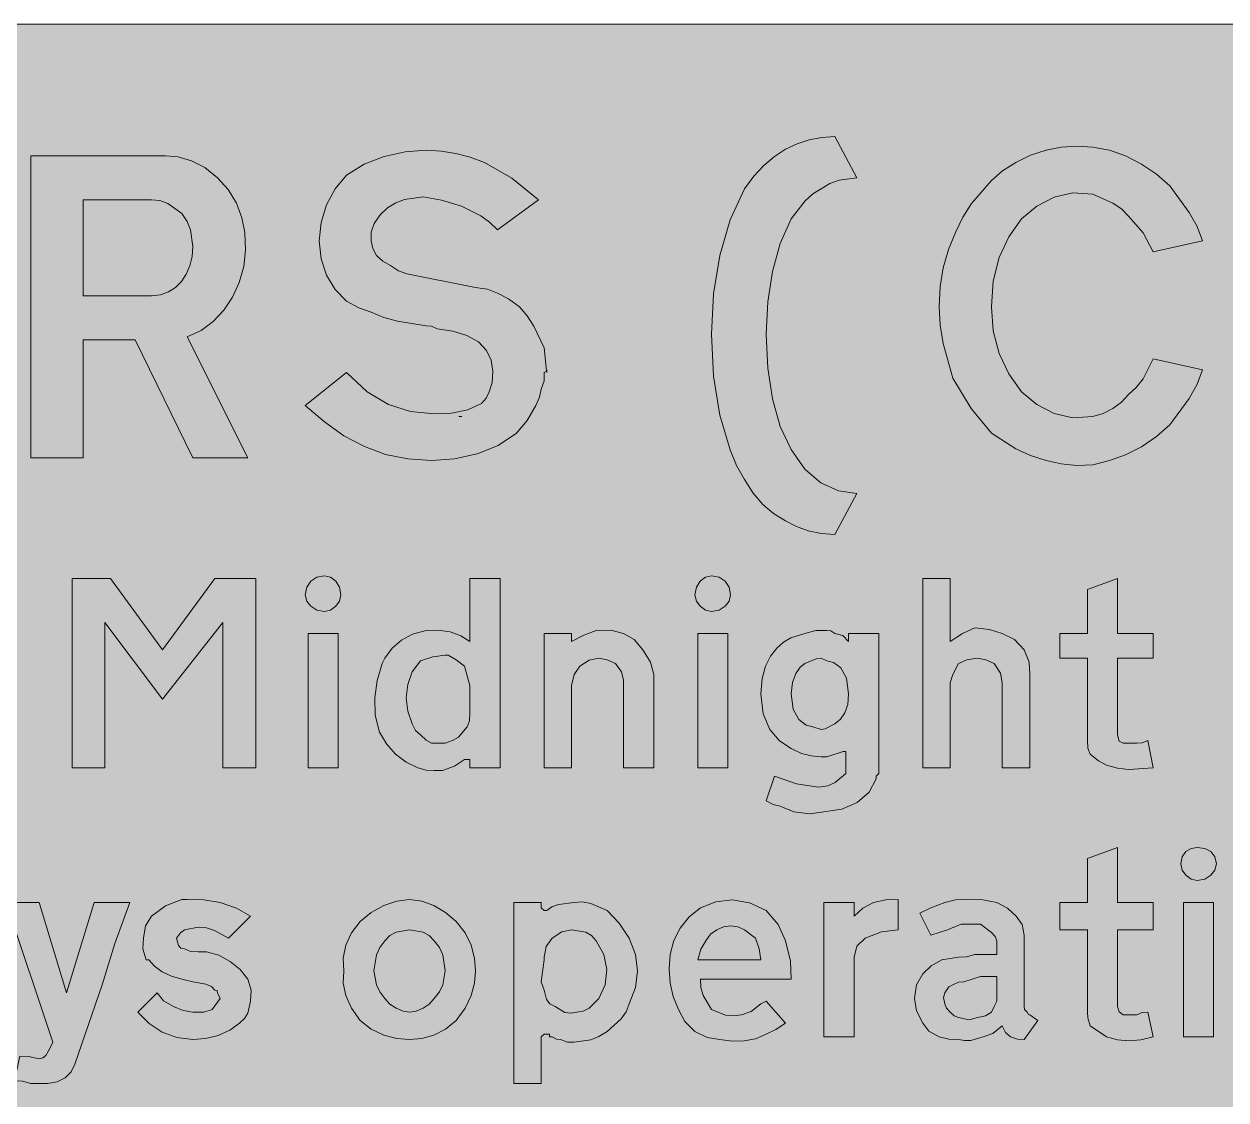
# Model space of a CAD drawing. Header units: metres. Extents: x 10 to 559, y 12 to 260.
# Drawn here: x 223.5 to 302.3, y 189.4 to 259.9 of the extents above; entities that cross this region are included whole.
import ezdxf

# ---------------------------------------------------------------- set-up
doc = ezdxf.new("R2010")
doc.units = ezdxf.units.M
for name, color, linetype, true_color in [('FILL_FIREBRICK_C36B00', 7, 'Continuous', 0xc36b00), ('FILL_WHITE_FFFFFF', 7, 'Continuous', 0xffffff), ('STROKE_WHITE_FFFFFF', 7, 'Continuous', 0xffffff)]:
    doc.layers.add(name, color=color, linetype=linetype, true_color=true_color)

msp = doc.modelspace()

# ---------------------------------------------------------------- hatches: boundary and pattern name
at = {"layer": 'FILL_FIREBRICK_C36B00', "true_color": 0xc36b00}
h = msp.add_hatch(color=7, dxfattribs=at)
h.dxf.hatch_style = 1
h.paths.add_polyline_path([(553.58, 259.78), (554.9, 259.38), (556.14, 258.7), (557.28, 257.76), (558.12, 256.72), (558.74, 255.51), (559.13, 254.17), (559.26, 252.72), (559.26, 18.9), (559.13, 17.71), (558.72, 16.38), (558.07, 15.05), (557.28, 13.86), (556.11, 12.94), (554.83, 12.33), (553.51, 11.99), (552.24, 11.88), (17.1, 11.88), (15.86, 11.99), (14.6, 12.33), (13.38, 12.94), (12.24, 13.86), (11.3, 15.03), (10.62, 16.31), (10.22, 17.63), (10.08, 18.9), (10.08, 252.72), (10.22, 254.07), (10.62, 255.42), (11.3, 256.66), (12.24, 257.76), (12.71, 258.27), (13.28, 258.7), (14.58, 259.38), (15.91, 259.78), (17.1, 259.92), (552.24, 259.92), (553.58, 259.78)])
at = {"layer": 'FILL_WHITE_FFFFFF', "true_color": 0xffffff}
h = msp.add_hatch(color=7, dxfattribs=at)
h.dxf.hatch_style = 1
h.paths.add_polyline_path([(276.66, 226.44), (275.75, 226.5), (274.91, 226.69), (274.13, 226.97), (273.42, 227.34), (272.64, 227.81), (271.94, 228.42), (271.29, 229.16), (270.72, 230.04), (270.21, 230.97), (269.78, 231.99), (269.1, 234.27), (268.7, 236.82), (268.56, 239.58), (268.7, 242.23), (269.1, 244.75), (269.78, 247.07), (270.72, 249.12), (271.34, 249.94), (272, 250.64), (272.69, 251.23), (273.42, 251.71), (274.18, 252.07), (274.97, 252.33), (275.8, 252.49), (276.66, 252.54), (278.1, 249.84), (276.93, 249.68), (276.33, 249.46), (275.76, 249.12), (275.22, 248.79), (274.7, 248.33), (273.78, 247.14), (273.07, 245.53), (272.57, 243.7), (272.26, 241.7), (272.16, 239.58), (272.26, 237.36), (272.57, 235.33), (273.07, 233.53), (273.78, 232.02), (274.68, 230.73), (275.74, 229.84), (276.89, 229.31), (278.1, 229.14), (276.66, 226.44)])
h = msp.add_hatch(color=7, dxfattribs=at)
h.dxf.hatch_style = 1
h.paths.add_polyline_path([(257.58, 236.88), (257.58, 236.52), (257.4, 235.98), (257.29, 235.44), (257.04, 234.9), (256.48, 233.93), (255.78, 233.1), (254.58, 232.29), (253.19, 231.73), (251.7, 231.4), (250.2, 231.3), (248.64, 231.4), (247.19, 231.7), (245.8, 232.21), (244.44, 232.92), (243.18, 233.84), (241.92, 234.9), (244.62, 237.06), (245.98, 235.8), (247.37, 234.97), (248.82, 234.5), (250.38, 234.36), (251.5, 234.41), (252.59, 234.61), (253.47, 235.04), (253.78, 235.38), (253.98, 235.8), (254.18, 236.42), (254.23, 237.15), (254.11, 237.88), (253.8, 238.5), (253.27, 239.08), (252.52, 239.49), (251.6, 239.77), (250.56, 239.94), (250.2, 240.1), (249.84, 240.12), (247.97, 240.43), (247.08, 240.68), (246.24, 241.02), (245.43, 241.31), (244.62, 241.74), (243.88, 242.51), (243.32, 243.45), (242.95, 244.52), (242.82, 245.7), (242.95, 246.91), (243.32, 248.06), (243.88, 249.12), (244.62, 250.02), (245.79, 250.73), (247.1, 251.23), (248.47, 251.54), (249.84, 251.64), (250.84, 251.59), (251.8, 251.44), (252.74, 251.18), (253.67, 250.83), (255.46, 249.82), (257.22, 248.4), (254.52, 246.42), (254.01, 246.92), (253.43, 247.34), (252.16, 247.97), (250.85, 248.37), (249.66, 248.58), (248.42, 248.42), (247.86, 248.2), (247.32, 247.86), (246.82, 247.4), (246.44, 246.85), (246.23, 246.27), (246.24, 245.7), (246.34, 245.19), (246.6, 244.75), (247, 244.38), (247.5, 244.08), (248.04, 243.74), (248.58, 243.54), (253.08, 242.64), (253.87, 242.53), (254.52, 242.28), (255.24, 241.9), (255.96, 241.38), (256.47, 240.78), (256.91, 240.1), (257.58, 238.68), (257.75, 237.18), (257.74, 237.15), (257.58, 237.06), (257.58, 236.88)])
h = msp.add_hatch(color=7, dxfattribs=at)
h.dxf.hatch_style = 1
h.paths.add_polyline_path([(296.87, 246.22), (295.92, 247.32), (295.45, 247.8), (294.89, 248.17), (293.58, 248.76), (292.27, 248.84), (291.04, 248.56), (289.91, 247.98), (288.9, 247.14), (288.06, 245.96), (287.44, 244.6), (287.05, 243.06), (286.92, 241.38), (287.05, 239.8), (287.44, 238.32), (288.06, 236.98), (288.9, 235.8), (289.91, 234.96), (291.04, 234.38), (292.27, 234.1), (293.58, 234.18), (294.25, 234.38), (294.89, 234.7), (295.45, 235.12), (295.92, 235.62), (296.43, 236.09), (296.87, 236.65), (297.54, 237.96), (300.78, 237.24), (300.42, 236.3), (299.9, 235.37), (298.62, 233.64), (297.75, 232.87), (296.78, 232.2), (295.73, 231.67), (294.66, 231.3), (293.58, 231.02), (292.52, 230.96), (291.5, 231.07), (290.52, 231.3), (289.48, 231.63), (288.52, 232.06), (286.92, 233.1), (285.59, 234.7), (284.4, 236.7), (283.75, 238.97), (283.56, 240.17), (283.5, 241.38), (283.57, 242.7), (283.77, 243.94), (284.11, 245.13), (284.58, 246.24), (285.05, 247.26), (285.62, 248.15), (286.92, 249.66), (287.66, 250.3), (288.52, 250.85), (289.48, 251.31), (290.52, 251.64), (291.5, 251.84), (292.52, 251.91), (293.58, 251.84), (294.66, 251.64), (295.73, 251.27), (296.78, 250.74), (297.75, 250.07), (298.62, 249.3), (299.9, 247.57), (300.42, 246.64), (300.78, 245.7), (297.54, 244.98), (296.87, 246.22)])
h = msp.add_hatch(color=7, dxfattribs=at)
h.dxf.hatch_style = 1
h.paths.add_polyline_path([(232.74, 251.28), (233.58, 251.21), (234.45, 250.96), (235.32, 250.52), (236.16, 249.84), (236.87, 249.07), (237.4, 248.17), (237.75, 247.21), (237.96, 246.24), (238, 245.1), (237.88, 244.01), (237.59, 242.97), (237.15, 242.01), (236.58, 241.15), (235.88, 240.42), (235.08, 239.83), (234.18, 239.4), (238.14, 231.48), (234.54, 231.48), (230.76, 239.22), (227.34, 239.22), (227.34, 231.48), (223.92, 231.48), (223.92, 251.28), (232.74, 251.28)])
h.paths.add_polyline_path([(232.42, 242.17), (232.95, 242.35), (233.41, 242.65), (233.8, 243.04), (234.11, 243.52), (234.35, 244.07), (234.49, 244.68), (234.54, 245.34), (234.38, 246.42), (234.16, 246.96), (233.82, 247.5), (232.9, 248.15), (232.38, 248.34), (231.84, 248.4), (227.34, 248.4), (227.34, 242.1), (231.84, 242.1), (232.42, 242.17)], flags=16)
h = msp.add_hatch(color=7, dxfattribs=at)
h.dxf.hatch_style = 1
h.paths.add_polyline_path([(257.75, 237.18), (257.76, 237.24), (257.76, 237.06), (257.75, 237.18)])
h = msp.add_hatch(color=7, dxfattribs=at)
h.dxf.hatch_style = 1
h.paths.add_polyline_path([(226.62, 223.56), (229.14, 223.56), (232.56, 218.88), (235.98, 223.56), (238.68, 223.56), (238.68, 211.14), (236.52, 211.14), (236.52, 220.68), (232.56, 215.64), (228.78, 220.68), (228.78, 211.14), (226.62, 211.14), (226.62, 223.56)])
h = msp.add_hatch(color=7, dxfattribs=at)
h.dxf.hatch_style = 1
h.paths.add_polyline_path([(244.17, 222.08), (243.92, 221.74), (243.58, 221.49), (243.18, 221.4), (242.68, 221.49), (242.28, 221.74), (242.02, 222.08), (241.92, 222.48), (242.02, 222.98), (242.28, 223.38), (242.68, 223.64), (243.18, 223.74), (243.58, 223.64), (243.92, 223.38), (244.17, 222.98), (244.26, 222.48), (244.17, 222.08)])
h = msp.add_hatch(color=7, dxfattribs=at)
h.dxf.hatch_style = 1
h.paths.add_polyline_path([(250.92, 210.96), (250.38, 210.96), (249.84, 210.98), (249.3, 211.14), (248.53, 211.51), (247.84, 212.04), (247.25, 212.71), (246.78, 213.48), (246.5, 214.59), (246.47, 215.73), (246.63, 216.87), (246.96, 217.98), (247.14, 218.34), (247.61, 218.98), (248.22, 219.51), (248.96, 219.91), (249.84, 220.14), (250.64, 220.18), (251.42, 220.05), (252.12, 219.79), (252.72, 219.42), (252.72, 223.56), (254.7, 223.56), (254.7, 211.14), (252.72, 211.14), (252.72, 211.68), (252.36, 211.68), (251.71, 211.25), (250.92, 210.96)])
h.paths.add_polyline_path([(251.96, 213.16), (252.54, 213.84), (252.7, 214.22), (252.72, 214.74), (252.72, 216.54), (252.36, 217.8), (251.82, 218.23), (251.28, 218.52), (251.1, 218.52), (250.29, 218.41), (249.48, 218.16), (248.94, 217.44), (248.64, 216.6), (248.54, 215.73), (248.64, 214.86), (248.94, 214.02), (249.14, 213.59), (249.48, 213.3), (249.84, 212.96), (250.2, 212.76), (251.1, 212.76), (251.58, 212.93), (251.96, 213.16)], flags=16)
h = msp.add_hatch(color=7, dxfattribs=at)
h.dxf.hatch_style = 1
h.paths.add_polyline_path([(269.72, 222.08), (269.46, 221.74), (269.06, 221.49), (268.56, 221.4), (268.16, 221.49), (267.82, 221.74), (267.57, 222.08), (267.48, 222.48), (267.57, 222.98), (267.82, 223.38), (268.16, 223.64), (268.56, 223.74), (269.06, 223.64), (269.46, 223.38), (269.72, 222.98), (269.82, 222.48), (269.72, 222.08)])
h = msp.add_hatch(color=7, dxfattribs=at)
h.dxf.hatch_style = 1
h.paths.add_polyline_path([(287.51, 217.35), (287.1, 217.98), (286.56, 218.23), (286.02, 218.34), (285.32, 218.23), (284.76, 217.98), (284.4, 217.26), (284.22, 216.72), (284.22, 211.14), (282.42, 211.14), (282.42, 223.56), (284.22, 223.56), (284.22, 219.42), (285.03, 219.94), (285.84, 220.32), (286.81, 220.21), (287.64, 219.96), (288.43, 219.55), (289.08, 218.88), (289.4, 218.07), (289.44, 217.26), (289.44, 211.14), (287.64, 211.14), (287.64, 216.72), (287.51, 217.35)])
h = msp.add_hatch(color=7, dxfattribs=at)
h.dxf.hatch_style = 1
h.paths.add_polyline_path([(295.31, 212.89), (295.56, 212.76), (296.46, 212.76), (296.82, 212.78), (297.18, 212.94), (297.54, 211.14), (295.94, 211.03), (295.19, 211.11), (294.48, 211.32), (293.94, 211.61), (293.4, 212.04), (293.24, 212.42), (293.22, 212.94), (293.22, 218.34), (291.42, 218.34), (291.42, 219.96), (293.22, 219.96), (293.22, 222.84), (295.2, 223.56), (295.2, 219.96), (297.54, 219.96), (297.54, 218.34), (295.2, 218.34), (295.2, 213.3), (295.31, 212.89)])
h = msp.add_hatch(color=7, dxfattribs=at)
h.dxf.hatch_style = 1
h.paths.add_polyline_path([(260.55, 218.2), (259.92, 217.8), (259.56, 217.26), (259.38, 216.54), (259.38, 211.14), (257.58, 211.14), (257.58, 219.96), (259.38, 219.96), (259.38, 219.42), (260.19, 219.85), (261, 220.14), (261.97, 220.18), (262.8, 219.96), (263.5, 219.55), (264.06, 218.88), (264.56, 218.07), (264.78, 217.26), (264.78, 211.14), (262.8, 211.14), (262.8, 216.9), (262.67, 217.44), (262.26, 217.98), (261.72, 218.23), (261.18, 218.34), (260.55, 218.2)])
h = msp.add_hatch(color=7, dxfattribs=at)
h.dxf.hatch_style = 1
h.paths.add_polyline_path([(273.78, 212.4), (273.02, 212.91), (272.39, 213.66), (271.96, 214.68), (271.8, 216), (271.88, 216.99), (272.1, 217.81), (272.43, 218.47), (272.84, 218.99), (273.29, 219.39), (273.77, 219.67), (274.68, 219.96), (275.4, 220.14), (275.58, 220.14), (275.76, 220.14), (276.12, 220.14), (276.39, 220.12), (276.66, 219.96), (277.18, 219.82), (277.56, 219.42), (277.56, 219.96), (279.54, 219.96), (279.54, 210.78), (279.36, 210.6), (279.36, 210.42), (278.9, 209.55), (278.12, 208.87), (277.11, 208.42), (275.94, 208.26), (275.02, 208.12), (273.96, 208.26), (273.06, 208.62), (272.61, 208.73), (272.16, 208.98), (272.7, 210.6), (274.14, 210.1), (275.58, 209.88), (276.19, 209.97), (276.68, 210.19), (277.38, 210.78), (277.38, 211.14), (277.38, 211.25), (277.38, 211.32), (277.38, 212.04), (277.38, 212.22), (277.27, 212.22), (277.2, 212.22), (276.12, 211.86), (275.76, 211.86), (275.11, 211.93), (274.47, 212.09), (273.78, 212.4)])
h.paths.add_polyline_path([(274.68, 217.98), (274.39, 217.75), (274.1, 217.33), (273.87, 216.74), (273.78, 216), (273.93, 214.98), (274.3, 214.31), (274.77, 213.95), (275.22, 213.84), (275.76, 213.66), (276.01, 213.7), (276.66, 214.02), (277.03, 214.33), (277.31, 214.74), (277.5, 215.29), (277.56, 216), (277.41, 217.02), (277.04, 217.69), (276.57, 218.05), (276.12, 218.16), (275.76, 218.34), (275.42, 218.29), (274.68, 217.98)], flags=16)
h = msp.add_hatch(color=7, dxfattribs=at)
h.dxf.hatch_style = 1
h.paths.add_polyline_path([(244.08, 219.96), (244.08, 211.14), (242.1, 211.14), (242.1, 219.96), (244.08, 219.96)])
h = msp.add_hatch(color=7, dxfattribs=at)
h.dxf.hatch_style = 1
h.paths.add_polyline_path([(269.64, 219.96), (269.64, 211.14), (267.66, 211.14), (267.66, 219.96), (269.64, 219.96)])
h = msp.add_hatch(color=7, dxfattribs=at)
h.dxf.hatch_style = 1
h.paths.add_polyline_path([(295.31, 195.14), (295.56, 194.94), (296.46, 194.94), (296.82, 195.1), (297.18, 195.12), (297.54, 193.5), (296.73, 193.3), (295.94, 193.23), (295.19, 193.3), (294.48, 193.5), (293.4, 194.22), (293.24, 194.74), (293.22, 195.12), (293.22, 200.52), (291.42, 200.52), (291.42, 202.32), (293.22, 202.32), (293.22, 205.2), (295.2, 205.92), (295.2, 202.32), (297.54, 202.32), (297.54, 200.52), (295.2, 200.52), (295.2, 195.48), (295.31, 195.14)])
h = msp.add_hatch(color=7, dxfattribs=at)
h.dxf.hatch_style = 1
h.paths.add_polyline_path([(301.58, 204.44), (301.32, 204.1), (300.92, 203.85), (300.42, 203.76), (300.02, 203.85), (299.68, 204.1), (299.43, 204.44), (299.34, 204.84), (299.43, 205.31), (299.68, 205.65), (300.02, 205.85), (300.42, 205.92), (300.92, 205.85), (301.32, 205.65), (301.58, 205.31), (301.68, 204.84), (301.58, 204.44)])
h = msp.add_hatch(color=7, dxfattribs=at)
h.dxf.hatch_style = 1
h.paths.add_polyline_path([(225.36, 193.14), (222.3, 202.32), (224.46, 202.32), (226.26, 196.38), (228.06, 202.32), (230.4, 202.32), (229.43, 199.62), (228.6, 196.92), (226.8, 191.7), (226.57, 191.2), (226.17, 190.8), (225.64, 190.54), (225, 190.44), (223.92, 190.44), (223.38, 190.6), (222.84, 190.62), (223.2, 192.24), (223.76, 192.22), (224.46, 192.06), (224.7, 192.12), (224.89, 192.28), (225.18, 192.78), (225.36, 193.14)])
h = msp.add_hatch(color=7, dxfattribs=at)
h.dxf.hatch_style = 1
h.paths.add_polyline_path([(234.9, 199.08), (235.44, 199.08), (236.24, 198.85), (236.99, 198.45), (237.64, 197.92), (238.14, 197.28), (238.36, 196.56), (238.32, 195.84), (238.16, 195.05), (237.94, 194.7), (237.6, 194.4), (236.97, 193.93), (236.21, 193.59), (235.37, 193.39), (234.54, 193.32), (233.5, 193.45), (232.54, 193.81), (231.68, 194.38), (230.94, 195.12), (232.2, 196.38), (232.61, 195.86), (233.28, 195.48), (233.91, 195.23), (234.54, 195.12), (235.26, 195.12), (235.8, 195.3), (236.34, 196.02), (236.16, 196.38), (236.14, 196.54), (235.98, 196.56), (235.76, 196.8), (235.4, 196.96), (234.54, 197.1), (233.82, 197.28), (233.15, 197.48), (232.54, 197.77), (232.02, 198.14), (231.66, 198.54), (231.55, 198.54), (231.48, 198.54), (231.26, 199.26), (231.3, 199.98), (231.43, 200.77), (231.84, 201.42), (232.76, 202.09), (233.82, 202.5), (234.18, 202.5), (235.26, 202.48), (236.34, 202.32), (237.4, 201.94), (238.32, 201.42), (236.88, 199.98), (235.96, 200.47), (235.44, 200.64), (234.9, 200.7), (234, 200.52), (233.73, 200.32), (233.46, 199.98), (233.6, 199.48), (233.76, 199.32), (234, 199.26), (234.38, 199.1), (234.9, 199.08)])
h = msp.add_hatch(color=7, dxfattribs=at)
h.dxf.hatch_style = 1
h.paths.add_polyline_path([(244.57, 199.51), (244.95, 200.33), (245.52, 201.06), (246.25, 201.66), (247.07, 202.12), (247.92, 202.4), (248.76, 202.5), (249.57, 202.4), (250.36, 202.12), (251.11, 201.66), (251.82, 201.06), (252.4, 200.33), (252.79, 199.51), (253.01, 198.66), (253.08, 197.82), (253.01, 197.01), (252.79, 196.2), (252.4, 195.39), (251.82, 194.58), (251.11, 194), (250.36, 193.61), (249.57, 193.39), (248.76, 193.32), (247.92, 193.39), (247.07, 193.61), (246.25, 194), (245.52, 194.58), (244.95, 195.39), (244.57, 196.2), (244.41, 197.01), (244.44, 197.82), (244.41, 198.66), (244.57, 199.51)])
h.paths.add_polyline_path([(247.47, 200.14), (247.14, 199.8), (246.8, 199.36), (246.58, 198.88), (246.42, 197.82), (246.58, 196.92), (246.8, 196.45), (247.14, 196.02), (247.47, 195.65), (247.88, 195.37), (248.33, 195.18), (248.76, 195.12), (249.19, 195.18), (249.64, 195.37), (250.05, 195.65), (250.38, 196.02), (250.72, 196.45), (250.94, 196.92), (251.1, 197.82), (250.94, 198.88), (250.72, 199.36), (250.38, 199.8), (250.05, 200.14), (249.64, 200.36), (248.76, 200.52), (247.88, 200.36), (247.47, 200.14)], flags=16)
h = msp.add_hatch(color=7, dxfattribs=at)
h.dxf.hatch_style = 1
h.paths.add_polyline_path([(259.56, 202.32), (260.1, 202.36), (260.64, 202.25), (261.72, 201.78), (262.51, 200.95), (263.16, 199.98), (263.57, 198.9), (263.7, 197.82), (263.57, 196.74), (263.16, 195.66), (262.96, 195.15), (262.64, 194.69), (261.72, 193.86), (261.18, 193.52), (260.64, 193.3), (259.56, 193.14), (259.11, 193.16), (258.66, 193.32), (258.39, 193.34), (258.12, 193.5), (258.01, 193.5), (257.94, 193.5), (257.94, 193.68), (257.76, 193.68), (257.58, 193.68), (257.4, 193.5), (257.4, 190.44), (255.6, 190.44), (255.6, 202.32), (257.4, 202.32), (257.4, 201.96), (257.58, 201.78), (257.69, 201.78), (257.76, 201.78), (258.09, 202.02), (258.53, 202.18), (259.56, 202.32)])
h.paths.add_polyline_path([(257.58, 198.72), (257.58, 198.54), (257.4, 197.1), (257.58, 196.56), (257.74, 195.95), (257.96, 195.67), (258.3, 195.48), (258.95, 195.1), (259.34, 195.05), (259.74, 195.12), (260.14, 195.18), (260.53, 195.37), (261.18, 196.02), (261.58, 196.91), (261.7, 197.91), (261.51, 198.91), (261, 199.8), (260.7, 200.14), (260.33, 200.36), (259.38, 200.52), (258.75, 200.38), (258.12, 199.98), (257.72, 199.42), (257.58, 198.72)], flags=16)
h = msp.add_hatch(color=7, dxfattribs=at)
h.dxf.hatch_style = 1
h.paths.add_polyline_path([(267.48, 193.86), (266.81, 194.51), (266.4, 195.3), (266.06, 196.14), (265.86, 197.03), (265.79, 197.96), (265.86, 198.9), (266.09, 199.81), (266.51, 200.63), (267.1, 201.36), (267.84, 201.96), (268.84, 202.36), (269.93, 202.48), (271.05, 202.29), (272.16, 201.78), (272.93, 200.86), (273.42, 199.8), (273.74, 198.47), (273.78, 197.28), (267.84, 197.28), (267.86, 196.74), (268.02, 196.2), (268.56, 195.3), (269.48, 194.92), (270, 194.87), (270.54, 194.94), (271.17, 195.16), (271.8, 195.66), (272.16, 195.84), (273.42, 194.4), (272.79, 193.97), (272.16, 193.68), (271.45, 193.37), (270.7, 193.23), (269.91, 193.22), (269.1, 193.32), (268.29, 193.45), (267.48, 193.86)])
h.paths.add_polyline_path([(271.69, 199.26), (271.44, 199.98), (270.72, 200.52), (270.29, 200.72), (269.82, 200.79), (269.35, 200.72), (268.92, 200.52), (268.49, 200.23), (268.2, 199.8), (267.86, 199.24), (267.66, 198.54), (271.8, 198.54), (271.69, 199.26)], flags=16)
h = msp.add_hatch(color=7, dxfattribs=at)
h.dxf.hatch_style = 1
h.paths.add_polyline_path([(278.48, 201.94), (279.18, 202.32), (279.99, 202.48), (280.8, 202.5), (280.8, 200.52), (279.72, 200.38), (278.64, 199.98), (278.1, 199.44), (277.92, 198.72), (277.92, 193.5), (275.94, 193.5), (275.94, 202.32), (277.92, 202.32), (277.92, 201.42), (278.48, 201.94)])
h = msp.add_hatch(color=7, dxfattribs=at)
h.dxf.hatch_style = 1
h.paths.add_polyline_path([(283.5, 193.5), (282.83, 193.88), (282.42, 194.4), (282.02, 195.21), (281.88, 196.02), (282.02, 196.9), (282.42, 197.64), (282.98, 198.16), (283.68, 198.54), (284.76, 198.72), (285.3, 198.74), (285.84, 198.9), (287.28, 198.9), (287.28, 199.44), (287.28, 199.8), (287.17, 200.07), (286.92, 200.34), (286.2, 200.88), (284.94, 200.88), (284.04, 200.52), (282.96, 200.16), (282.24, 201.6), (282.96, 201.96), (283.86, 202.32), (284.58, 202.48), (285.3, 202.5), (286.36, 202.48), (287.28, 202.32), (287.98, 201.94), (288.54, 201.42), (288.95, 200.86), (289.08, 200.16), (289.08, 198.36), (289.08, 195.48), (289.1, 195.3), (289.26, 195.12), (289.35, 194.96), (289.44, 194.94), (289.98, 194.58), (289.08, 193.32), (288.63, 193.34), (288.18, 193.5), (287.84, 193.79), (287.64, 194.22), (287.01, 193.72), (286.38, 193.5), (285.57, 193.27), (285.17, 193.25), (284.76, 193.32), (284.13, 193.34), (283.5, 193.5)])
h.paths.add_polyline_path([(286.02, 194.76), (286.54, 194.87), (286.92, 195.12), (287.1, 195.48), (287.28, 195.84), (287.28, 197.46), (286.2, 197.46), (285.12, 197.1), (284.76, 197.08), (284.4, 196.92), (284.13, 196.78), (283.86, 196.38), (283.79, 196.09), (283.86, 195.66), (283.97, 195.39), (284.22, 195.12), (284.49, 194.87), (284.76, 194.76), (285.46, 194.62), (286.02, 194.76)], flags=16)
h = msp.add_hatch(color=7, dxfattribs=at)
h.dxf.hatch_style = 1
h.paths.add_polyline_path([(301.5, 202.32), (301.5, 193.5), (299.52, 193.5), (299.52, 202.32), (301.5, 202.32)])

# ---------------------------------------------------------------- linework, layer by layer
at = {"layer": 'FILL_FIREBRICK_C36B00', "lineweight": 0, "true_color": 0xc36b00}
msp.add_lwpolyline([(552.24, 11.88), (17.1, 11.88), (15.86, 11.99), (14.6, 12.33), (13.38, 12.94), (12.24, 13.86), (11.3, 15.03), (10.62, 16.31), (10.22, 17.63), (10.08, 18.9), (10.08, 252.72), (10.22, 254.07), (10.62, 255.42), (11.3, 256.66), (12.24, 257.76), (12.71, 258.27), (13.28, 258.7), (14.58, 259.38), (15.91, 259.78), (17.1, 259.92), (552.24, 259.92)], dxfattribs=at)
at = {"layer": 'FILL_WHITE_FFFFFF', "lineweight": 0, "true_color": 0xffffff}
for points in [[(276.66, 226.44), (275.75, 226.5), (274.91, 226.69), (274.13, 226.97), (273.42, 227.34), (272.64, 227.81), (271.94, 228.42), (271.29, 229.16), (270.72, 230.04), (270.21, 230.97), (269.78, 231.99), (269.1, 234.27), (268.7, 236.82), (268.56, 239.58), (268.7, 242.23), (269.1, 244.75), (269.78, 247.07), (270.72, 249.12), (271.34, 249.94), (272, 250.64), (272.69, 251.23), (273.42, 251.71), (274.18, 252.07), (274.97, 252.33), (275.8, 252.49), (276.66, 252.54), (278.1, 249.84), (276.93, 249.68), (276.33, 249.46), (275.76, 249.12), (275.22, 248.79), (274.7, 248.33), (273.78, 247.14), (273.07, 245.53), (272.57, 243.7), (272.26, 241.7), (272.16, 239.58), (272.26, 237.36), (272.57, 235.33), (273.07, 233.53), (273.78, 232.02), (274.68, 230.73), (275.74, 229.84), (276.89, 229.31), (278.1, 229.14)], [(257.58, 236.88), (257.58, 236.52), (257.4, 235.98), (257.29, 235.44), (257.04, 234.9), (256.48, 233.93), (255.78, 233.1), (254.58, 232.29), (253.19, 231.73), (251.7, 231.4), (250.2, 231.3), (248.64, 231.4), (247.19, 231.7), (245.8, 232.21), (244.44, 232.92), (243.18, 233.84), (241.92, 234.9), (244.62, 237.06), (245.98, 235.8), (247.37, 234.97), (248.82, 234.5), (250.38, 234.36), (251.5, 234.41), (252.59, 234.61), (253.47, 235.04), (253.78, 235.38), (253.98, 235.8), (254.18, 236.42), (254.23, 237.15), (254.11, 237.88), (253.8, 238.5), (253.27, 239.08), (252.52, 239.49), (251.6, 239.77), (250.56, 239.94), (250.2, 240.1), (249.84, 240.12), (247.97, 240.43), (247.08, 240.68), (246.24, 241.02), (245.43, 241.31), (244.62, 241.74), (243.88, 242.51), (243.32, 243.45), (242.95, 244.52), (242.82, 245.7), (242.95, 246.91), (243.32, 248.06), (243.88, 249.12), (244.62, 250.02), (245.79, 250.73), (247.1, 251.23), (248.47, 251.54), (249.84, 251.64), (250.84, 251.59), (251.8, 251.44), (252.74, 251.18), (253.67, 250.83), (255.46, 249.82), (257.22, 248.4), (254.52, 246.42), (254.01, 246.92), (253.43, 247.34), (252.16, 247.97), (250.85, 248.37), (249.66, 248.58), (248.42, 248.42), (247.86, 248.2), (247.32, 247.86), (246.82, 247.4), (246.44, 246.85), (246.23, 246.27), (246.24, 245.7), (246.34, 245.19), (246.6, 244.75), (247, 244.38), (247.5, 244.08), (248.04, 243.74), (248.58, 243.54), (253.08, 242.64), (253.87, 242.53), (254.52, 242.28), (255.24, 241.9), (255.96, 241.38), (256.47, 240.78), (256.91, 240.1), (257.58, 238.68), (257.75, 237.18), (257.74, 237.15), (257.58, 237.06)], [(296.87, 246.22), (295.92, 247.32), (295.45, 247.8), (294.89, 248.17), (293.58, 248.76), (292.27, 248.84), (291.04, 248.56), (289.91, 247.98), (288.9, 247.14), (288.06, 245.96), (287.44, 244.6), (287.05, 243.06), (286.92, 241.38), (287.05, 239.8), (287.44, 238.32), (288.06, 236.98), (288.9, 235.8), (289.91, 234.96), (291.04, 234.38), (292.27, 234.1), (293.58, 234.18), (294.25, 234.38), (294.89, 234.7), (295.45, 235.12), (295.92, 235.62), (296.43, 236.09), (296.87, 236.65), (297.54, 237.96), (300.78, 237.24), (300.42, 236.3), (299.9, 235.37), (298.62, 233.64), (297.75, 232.87), (296.78, 232.2), (295.73, 231.67), (294.66, 231.3), (293.58, 231.02), (292.52, 230.96), (291.5, 231.07), (290.52, 231.3), (289.48, 231.63), (288.52, 232.06), (286.92, 233.1), (285.59, 234.7), (284.4, 236.7), (283.75, 238.97), (283.56, 240.17), (283.5, 241.38), (283.57, 242.7), (283.77, 243.94), (284.11, 245.13), (284.58, 246.24), (285.05, 247.26), (285.62, 248.15), (286.92, 249.66), (287.66, 250.3), (288.52, 250.85), (289.48, 251.31), (290.52, 251.64), (291.5, 251.84), (292.52, 251.91), (293.58, 251.84), (294.66, 251.64), (295.73, 251.27), (296.78, 250.74), (297.75, 250.07), (298.62, 249.3), (299.9, 247.57), (300.42, 246.64), (300.78, 245.7), (297.54, 244.98)], [(232.74, 251.28), (233.58, 251.21), (234.45, 250.96), (235.32, 250.52), (236.16, 249.84), (236.87, 249.07), (237.4, 248.17), (237.75, 247.21), (237.96, 246.24), (238, 245.1), (237.88, 244.01), (237.59, 242.97), (237.15, 242.01), (236.58, 241.15), (235.88, 240.42), (235.08, 239.83), (234.18, 239.4), (238.14, 231.48), (234.54, 231.48), (230.76, 239.22), (227.34, 239.22), (227.34, 231.48), (223.92, 231.48), (223.92, 251.28)], [(232.42, 242.17), (232.95, 242.35), (233.41, 242.65), (233.8, 243.04), (234.11, 243.52), (234.35, 244.07), (234.49, 244.68), (234.54, 245.34), (234.38, 246.42), (234.16, 246.96), (233.82, 247.5), (232.9, 248.15), (232.38, 248.34), (231.84, 248.4), (227.34, 248.4), (227.34, 242.1), (231.84, 242.1)], [(257.75, 237.18), (257.76, 237.24), (257.76, 237.06)], [(226.62, 223.56), (229.14, 223.56), (232.56, 218.88), (235.98, 223.56), (238.68, 223.56), (238.68, 211.14), (236.52, 211.14), (236.52, 220.68), (232.56, 215.64), (228.78, 220.68), (228.78, 211.14), (226.62, 211.14)], [(244.17, 222.08), (243.92, 221.74), (243.58, 221.49), (243.18, 221.4), (242.68, 221.49), (242.28, 221.74), (242.02, 222.08), (241.92, 222.48), (242.02, 222.98), (242.28, 223.38), (242.68, 223.64), (243.18, 223.74), (243.58, 223.64), (243.92, 223.38), (244.17, 222.98), (244.26, 222.48)], [(250.92, 210.96), (250.38, 210.96), (249.84, 210.98), (249.3, 211.14), (248.53, 211.51), (247.84, 212.04), (247.25, 212.71), (246.78, 213.48), (246.5, 214.59), (246.47, 215.73), (246.63, 216.87), (246.96, 217.98), (247.14, 218.34), (247.61, 218.98), (248.22, 219.51), (248.96, 219.91), (249.84, 220.14), (250.64, 220.18), (251.42, 220.05), (252.12, 219.79), (252.72, 219.42), (252.72, 223.56), (254.7, 223.56), (254.7, 211.14), (252.72, 211.14), (252.72, 211.68), (252.36, 211.68), (251.71, 211.25)], [(269.72, 222.08), (269.46, 221.74), (269.06, 221.49), (268.56, 221.4), (268.16, 221.49), (267.82, 221.74), (267.57, 222.08), (267.48, 222.48), (267.57, 222.98), (267.82, 223.38), (268.16, 223.64), (268.56, 223.74), (269.06, 223.64), (269.46, 223.38), (269.72, 222.98), (269.82, 222.48)], [(287.51, 217.35), (287.1, 217.98), (286.56, 218.23), (286.02, 218.34), (285.32, 218.23), (284.76, 217.98), (284.4, 217.26), (284.22, 216.72), (284.22, 211.14), (282.42, 211.14), (282.42, 223.56), (284.22, 223.56), (284.22, 219.42), (285.03, 219.94), (285.84, 220.32), (286.81, 220.21), (287.64, 219.96), (288.43, 219.55), (289.08, 218.88), (289.4, 218.07), (289.44, 217.26), (289.44, 211.14), (287.64, 211.14), (287.64, 216.72)], [(295.31, 212.89), (295.56, 212.76), (296.46, 212.76), (296.82, 212.78), (297.18, 212.94), (297.54, 211.14), (295.94, 211.03), (295.19, 211.11), (294.48, 211.32), (293.94, 211.61), (293.4, 212.04), (293.24, 212.42), (293.22, 212.94), (293.22, 218.34), (291.42, 218.34), (291.42, 219.96), (293.22, 219.96), (293.22, 222.84), (295.2, 223.56), (295.2, 219.96), (297.54, 219.96), (297.54, 218.34), (295.2, 218.34), (295.2, 213.3)], [(260.55, 218.2), (259.92, 217.8), (259.56, 217.26), (259.38, 216.54), (259.38, 211.14), (257.58, 211.14), (257.58, 219.96), (259.38, 219.96), (259.38, 219.42), (260.19, 219.85), (261, 220.14), (261.97, 220.18), (262.8, 219.96), (263.5, 219.55), (264.06, 218.88), (264.56, 218.07), (264.78, 217.26), (264.78, 211.14), (262.8, 211.14), (262.8, 216.9), (262.67, 217.44), (262.26, 217.98), (261.72, 218.23), (261.18, 218.34)], [(273.78, 212.4), (273.02, 212.91), (272.39, 213.66), (271.96, 214.68), (271.8, 216), (271.88, 216.99), (272.1, 217.81), (272.43, 218.47), (272.84, 218.99), (273.29, 219.39), (273.77, 219.67), (274.68, 219.96), (275.4, 220.14), (275.58, 220.14), (275.76, 220.14), (276.12, 220.14), (276.39, 220.12), (276.66, 219.96), (277.18, 219.82), (277.56, 219.42), (277.56, 219.96), (279.54, 219.96), (279.54, 210.78), (279.36, 210.6), (279.36, 210.42), (278.9, 209.55), (278.12, 208.87), (277.11, 208.42), (275.94, 208.26), (275.02, 208.12), (273.96, 208.26), (273.06, 208.62), (272.61, 208.73), (272.16, 208.98), (272.7, 210.6), (274.14, 210.1), (275.58, 209.88), (276.19, 209.97), (276.68, 210.19), (277.38, 210.78), (277.38, 211.14), (277.38, 211.25), (277.38, 211.32), (277.38, 212.04), (277.38, 212.22), (277.27, 212.22), (277.2, 212.22), (276.12, 211.86), (275.76, 211.86), (275.11, 211.93), (274.47, 212.09)], [(244.08, 219.96), (244.08, 211.14), (242.1, 211.14), (242.1, 219.96)], [(269.64, 219.96), (269.64, 211.14), (267.66, 211.14), (267.66, 219.96)], [(251.96, 213.16), (252.54, 213.84), (252.7, 214.22), (252.72, 214.74), (252.72, 216.54), (252.36, 217.8), (251.82, 218.23), (251.28, 218.52), (251.1, 218.52), (250.29, 218.41), (249.48, 218.16), (248.94, 217.44), (248.64, 216.6), (248.54, 215.73), (248.64, 214.86), (248.94, 214.02), (249.14, 213.59), (249.48, 213.3), (249.84, 212.96), (250.2, 212.76), (251.1, 212.76), (251.58, 212.93)], [(274.68, 217.98), (274.39, 217.75), (274.1, 217.33), (273.87, 216.74), (273.78, 216), (273.93, 214.98), (274.3, 214.31), (274.77, 213.95), (275.22, 213.84), (275.76, 213.66), (276.01, 213.7), (276.66, 214.02), (277.03, 214.33), (277.31, 214.74), (277.5, 215.29), (277.56, 216), (277.41, 217.02), (277.04, 217.69), (276.57, 218.05), (276.12, 218.16), (275.76, 218.34), (275.42, 218.29)], [(295.31, 195.14), (295.56, 194.94), (296.46, 194.94), (296.82, 195.1), (297.18, 195.12), (297.54, 193.5), (296.73, 193.3), (295.94, 193.23), (295.19, 193.3), (294.48, 193.5), (293.4, 194.22), (293.24, 194.74), (293.22, 195.12), (293.22, 200.52), (291.42, 200.52), (291.42, 202.32), (293.22, 202.32), (293.22, 205.2), (295.2, 205.92), (295.2, 202.32), (297.54, 202.32), (297.54, 200.52), (295.2, 200.52), (295.2, 195.48)], [(301.58, 204.44), (301.32, 204.1), (300.92, 203.85), (300.42, 203.76), (300.02, 203.85), (299.68, 204.1), (299.43, 204.44), (299.34, 204.84), (299.43, 205.31), (299.68, 205.65), (300.02, 205.85), (300.42, 205.92), (300.92, 205.85), (301.32, 205.65), (301.58, 205.31), (301.68, 204.84)], [(225.36, 193.14), (222.3, 202.32), (224.46, 202.32), (226.26, 196.38), (228.06, 202.32), (230.4, 202.32), (229.43, 199.62), (228.6, 196.92), (226.8, 191.7), (226.57, 191.2), (226.17, 190.8), (225.64, 190.54), (225, 190.44), (223.92, 190.44), (223.38, 190.6), (222.84, 190.62), (223.2, 192.24), (223.76, 192.22), (224.46, 192.06), (224.7, 192.12), (224.89, 192.28), (225.18, 192.78)], [(234.9, 199.08), (235.44, 199.08), (236.24, 198.85), (236.99, 198.45), (237.64, 197.92), (238.14, 197.28), (238.36, 196.56), (238.32, 195.84), (238.16, 195.05), (237.94, 194.7), (237.6, 194.4), (236.97, 193.93), (236.21, 193.59), (235.37, 193.39), (234.54, 193.32), (233.5, 193.45), (232.54, 193.81), (231.68, 194.38), (230.94, 195.12), (232.2, 196.38), (232.61, 195.86), (233.28, 195.48), (233.91, 195.23), (234.54, 195.12), (235.26, 195.12), (235.8, 195.3), (236.34, 196.02), (236.16, 196.38), (236.14, 196.54), (235.98, 196.56), (235.76, 196.8), (235.4, 196.96), (234.54, 197.1), (233.82, 197.28), (233.15, 197.48), (232.54, 197.77), (232.02, 198.14), (231.66, 198.54), (231.55, 198.54), (231.48, 198.54), (231.26, 199.26), (231.3, 199.98), (231.43, 200.77), (231.84, 201.42), (232.76, 202.09), (233.82, 202.5), (234.18, 202.5), (235.26, 202.48), (236.34, 202.32), (237.4, 201.94), (238.32, 201.42), (236.88, 199.98), (235.96, 200.47), (235.44, 200.64), (234.9, 200.7), (234, 200.52), (233.73, 200.32), (233.46, 199.98), (233.6, 199.48), (233.76, 199.32), (234, 199.26), (234.38, 199.1)], [(244.57, 199.51), (244.95, 200.33), (245.52, 201.06), (246.25, 201.66), (247.07, 202.12), (247.92, 202.4), (248.76, 202.5), (249.57, 202.4), (250.36, 202.12), (251.11, 201.66), (251.82, 201.06), (252.4, 200.33), (252.79, 199.51), (253.01, 198.66), (253.08, 197.82), (253.01, 197.01), (252.79, 196.2), (252.4, 195.39), (251.82, 194.58), (251.11, 194), (250.36, 193.61), (249.57, 193.39), (248.76, 193.32), (247.92, 193.39), (247.07, 193.61), (246.25, 194), (245.52, 194.58), (244.95, 195.39), (244.57, 196.2), (244.41, 197.01), (244.44, 197.82), (244.41, 198.66)], [(259.56, 202.32), (260.1, 202.36), (260.64, 202.25), (261.72, 201.78), (262.51, 200.95), (263.16, 199.98), (263.57, 198.9), (263.7, 197.82), (263.57, 196.74), (263.16, 195.66), (262.96, 195.15), (262.64, 194.69), (261.72, 193.86), (261.18, 193.52), (260.64, 193.3), (259.56, 193.14), (259.11, 193.16), (258.66, 193.32), (258.39, 193.34), (258.12, 193.5), (258.01, 193.5), (257.94, 193.5), (257.94, 193.68), (257.76, 193.68), (257.58, 193.68), (257.4, 193.5), (257.4, 190.44), (255.6, 190.44), (255.6, 202.32), (257.4, 202.32), (257.4, 201.96), (257.58, 201.78), (257.69, 201.78), (257.76, 201.78), (258.09, 202.02), (258.53, 202.18)], [(267.48, 193.86), (266.81, 194.51), (266.4, 195.3), (266.06, 196.14), (265.86, 197.03), (265.79, 197.96), (265.86, 198.9), (266.09, 199.81), (266.51, 200.63), (267.1, 201.36), (267.84, 201.96), (268.84, 202.36), (269.93, 202.48), (271.05, 202.29), (272.16, 201.78), (272.93, 200.86), (273.42, 199.8), (273.74, 198.47), (273.78, 197.28), (267.84, 197.28), (267.86, 196.74), (268.02, 196.2), (268.56, 195.3), (269.48, 194.92), (270, 194.87), (270.54, 194.94), (271.17, 195.16), (271.8, 195.66), (272.16, 195.84), (273.42, 194.4), (272.79, 193.97), (272.16, 193.68), (271.45, 193.37), (270.7, 193.23), (269.91, 193.22), (269.1, 193.32), (268.29, 193.45)], [(278.48, 201.94), (279.18, 202.32), (279.99, 202.48), (280.8, 202.5), (280.8, 200.52), (279.72, 200.38), (278.64, 199.98), (278.1, 199.44), (277.92, 198.72), (277.92, 193.5), (275.94, 193.5), (275.94, 202.32), (277.92, 202.32), (277.92, 201.42)], [(283.5, 193.5), (282.83, 193.88), (282.42, 194.4), (282.02, 195.21), (281.88, 196.02), (282.02, 196.9), (282.42, 197.64), (282.98, 198.16), (283.68, 198.54), (284.76, 198.72), (285.3, 198.74), (285.84, 198.9), (287.28, 198.9), (287.28, 199.44), (287.28, 199.8), (287.17, 200.07), (286.92, 200.34), (286.2, 200.88), (284.94, 200.88), (284.04, 200.52), (282.96, 200.16), (282.24, 201.6), (282.96, 201.96), (283.86, 202.32), (284.58, 202.48), (285.3, 202.5), (286.36, 202.48), (287.28, 202.32), (287.98, 201.94), (288.54, 201.42), (288.95, 200.86), (289.08, 200.16), (289.08, 198.36), (289.08, 195.48), (289.1, 195.3), (289.26, 195.12), (289.35, 194.96), (289.44, 194.94), (289.98, 194.58), (289.08, 193.32), (288.63, 193.34), (288.18, 193.5), (287.84, 193.79), (287.64, 194.22), (287.01, 193.72), (286.38, 193.5), (285.57, 193.27), (285.17, 193.25), (284.76, 193.32), (284.13, 193.34)], [(301.5, 202.32), (301.5, 193.5), (299.52, 193.5), (299.52, 202.32)], [(247.47, 200.14), (247.14, 199.8), (246.8, 199.36), (246.58, 198.88), (246.42, 197.82), (246.58, 196.92), (246.8, 196.45), (247.14, 196.02), (247.47, 195.65), (247.88, 195.37), (248.33, 195.18), (248.76, 195.12), (249.19, 195.18), (249.64, 195.37), (250.05, 195.65), (250.38, 196.02), (250.72, 196.45), (250.94, 196.92), (251.1, 197.82), (250.94, 198.88), (250.72, 199.36), (250.38, 199.8), (250.05, 200.14), (249.64, 200.36), (248.76, 200.52), (247.88, 200.36)], [(257.58, 198.72), (257.58, 198.54), (257.4, 197.1), (257.58, 196.56), (257.74, 195.95), (257.96, 195.67), (258.3, 195.48), (258.95, 195.1), (259.34, 195.05), (259.74, 195.12), (260.14, 195.18), (260.53, 195.37), (261.18, 196.02), (261.58, 196.91), (261.7, 197.91), (261.51, 198.91), (261, 199.8), (260.7, 200.14), (260.33, 200.36), (259.38, 200.52), (258.75, 200.38), (258.12, 199.98), (257.72, 199.42)], [(271.69, 199.26), (271.44, 199.98), (270.72, 200.52), (270.29, 200.72), (269.82, 200.79), (269.35, 200.72), (268.92, 200.52), (268.49, 200.23), (268.2, 199.8), (267.86, 199.24), (267.66, 198.54), (271.8, 198.54)], [(286.02, 194.76), (286.54, 194.87), (286.92, 195.12), (287.1, 195.48), (287.28, 195.84), (287.28, 197.46), (286.2, 197.46), (285.12, 197.1), (284.76, 197.08), (284.4, 196.92), (284.13, 196.78), (283.86, 196.38), (283.79, 196.09), (283.86, 195.66), (283.97, 195.39), (284.22, 195.12), (284.49, 194.87), (284.76, 194.76), (285.46, 194.62)]]:
    msp.add_lwpolyline(points, close=True, dxfattribs=at)
at = {"layer": 'STROKE_WHITE_FFFFFF', "lineweight": 0, "true_color": 0xffffff}
for points in [[(223.92, 231.48), (223.92, 251.28)], [(252, 234.18), (252.18, 234.18)], [(257.4, 202.32), (257.4, 201.96)]]:
    msp.add_lwpolyline(points, dxfattribs=at)

doc.saveas('drawing.dxf')
